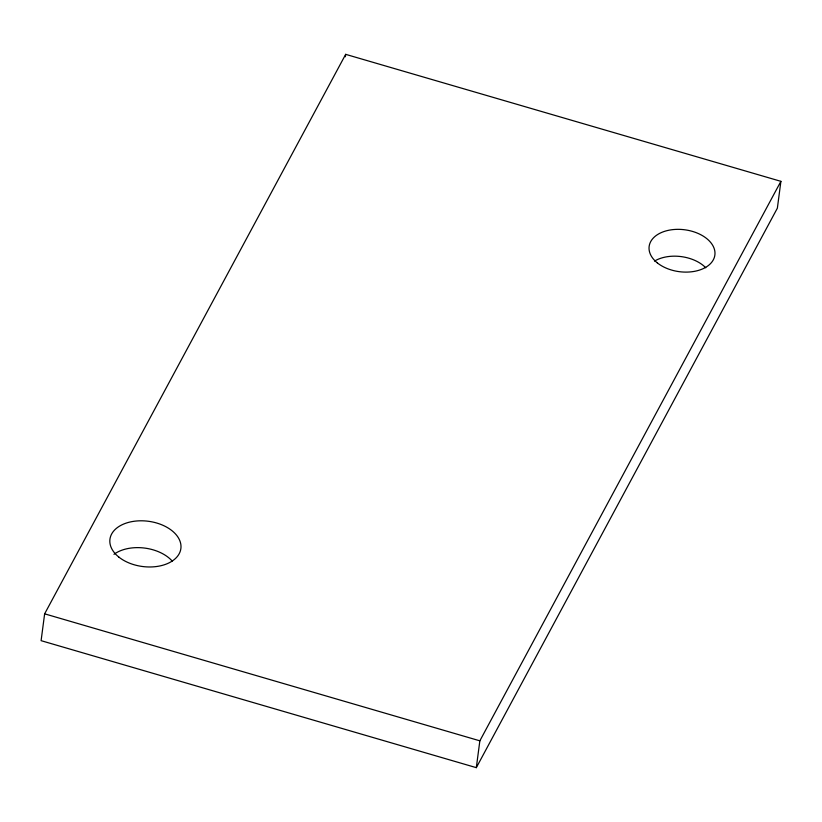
<?xml version="1.0" encoding="UTF-8"?>
<svg xmlns="http://www.w3.org/2000/svg" width="822" height="822" viewBox="0 0 822 822"><rect width="100%" height="100%" fill="white"/><g stroke="black" fill="none" stroke-linecap="round" stroke-linejoin="round"><path stroke-width="1.23" d="M44.635 613.829L41.1 640.667L476.318 767.656L777.365 208.172L780.9 181.333L345.682 54.344L44.635 613.829L479.853 740.828L780.9 181.333M345.353 56.78L345.682 54.344M476.318 767.656L479.853 740.828M113.97 554.316A35.778 22.811 7.5 0 1 172.199 561.056M654.518 261.098A33.147 21.125 7.5 0 1 705.779 267.767M118.789 557.039A35.778 22.811 7.5 0 0 179.186 553.74A35.778 22.811 7.5 0 0 138.25 520.871A35.778 22.811 7.5 0 0 118.789 557.039M657.343 262.906A33.147 21.125 7.5 0 0 713.301 259.855A33.147 21.125 7.5 0 0 675.376 229.41A33.147 21.125 7.5 0 0 657.343 262.906"/></g></svg>
